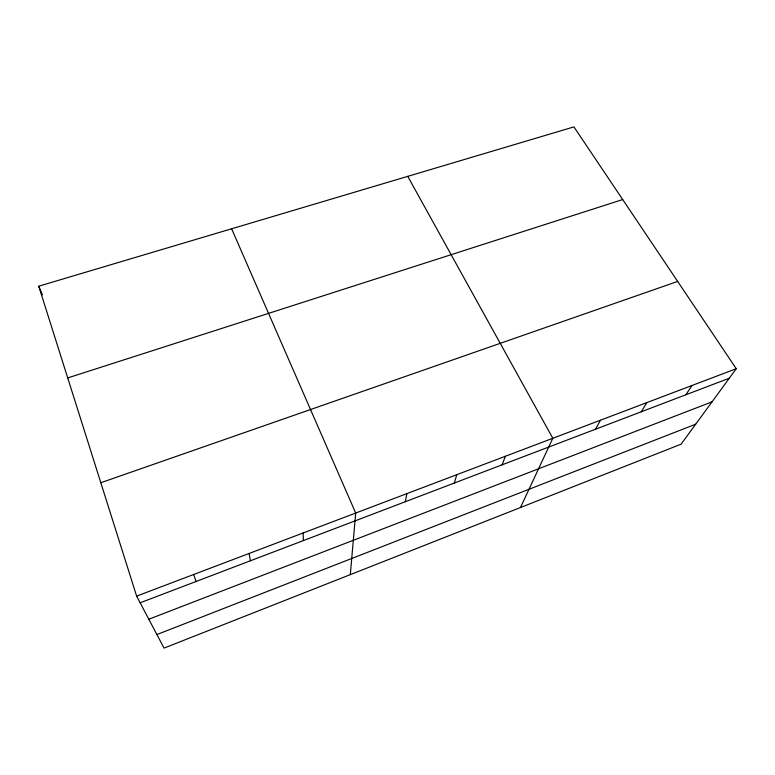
<?xml version="1.0" encoding="UTF-8"?>
<svg xmlns="http://www.w3.org/2000/svg" width="775" height="775" viewBox="0 0 775 775"><rect width="100%" height="100%" fill="white"/><g stroke="black" fill="none" stroke-linecap="round" stroke-linejoin="round"><path stroke-width="1.16" d="M350.31 574.633L355.696 513.05L231.628 228.79M405.286 501.735L406.894 493.627M454.305 483.048L456.785 474.707M502.093 464.835L505.407 456.262M520.48 507.518L552.808 438.282L407.757 176.361M595.549 429.205L600.422 420.224M641.235 411.787L646.834 402.622M685.807 394.795L692.094 385.456M736.25 368.706L681.099 444.172L164.038 648.103L136.632 596.13L38.75 286.198L573.926 126.897L736.25 368.706L136.632 596.13M156.899 634.56L695.708 424.187M148.81 619.225L712.041 401.838M140.149 602.805L729.304 378.219M100.818 482.728L677.66 281.422M67.725 377.929L622.693 199.553M38.75 286.198L42.46 294.878M193.653 574.507L196.036 581.502M249.124 553.466L250.432 560.771M303.122 532.987L303.403 540.572"/></g></svg>
